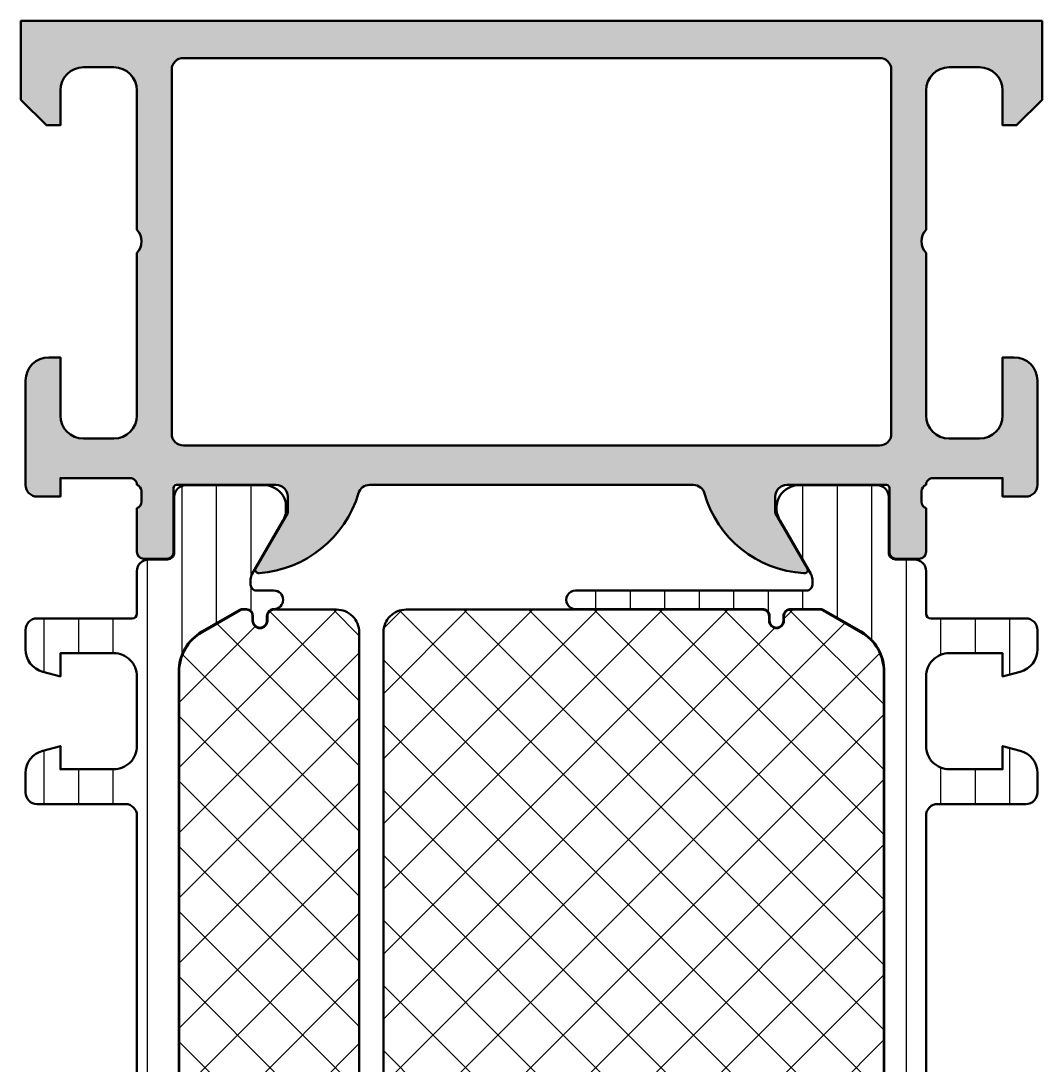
# Model space of a CAD drawing. Extents: x 0 to 146, y 0 to 90.
# Drawn here: x 51 to 95, y 45 to 90.01 of the extents above; entities that cross this region are included whole.
import ezdxf

# ---------------------------------------------------------------- set-up
doc = ezdxf.new("R2010")
doc.units = 0
for name, color, linetype, lineweight in [('0S-Alu contour', 7, 'Continuous', 50), ('0S-Alu hatch', 252, 'Continuous', 25), ('0S-Plastic contour', 254, 'Continuous', 50), ('0S-Plastic hatch', 253, 'Continuous', 25), ('0S-PT contour', 91, 'Continuous', 50), ('0S-PT hatch', 103, 'Continuous', 25)]:
    doc.layers.add(name, color=color, linetype=linetype, lineweight=lineweight)
pattern_1 = [(90, (0, 0), (-1.4859, 0), [])]
pattern_2 = [(135, (0, 0), (-1.403165018917055, -1.403165018917055), []), (225, (0, 0), (1.403165018917055, -1.403165018917055), [])]

# ---------------------------------------------------------------- blocks, each defined once
blk = doc.blocks.new('284599__250E580A_2D42_46C8_946D_CAA635D6D998___1BD22FC8_A8C3_4107_8E11_EF5ABE9F0F5C_')
at = {"layer": '0S-Plastic hatch'}
h = blk.add_hatch(dxfattribs=at)
h.set_pattern_fill('ANSI31', color=256, scale=0.4680000000000001, angle=45, style=0)
h.set_pattern_definition(pattern_1)
edge = h.paths.add_edge_path()
edge.add_line((94.80355266067114, 62.92511263264287), (94.80355266067114, 63.75586185601728))
edge.add_arc((94.30355266067117, 63.75586185601727), 0.4999999999999716, 0, 90.0000000000016)
edge.add_line((94.30355266067114, 64.25586185601725), (90.20355266067116, 64.25586185601722))
edge.add_ellipse((90.20355266067118, 64.45586185601725), major_axis=(-0.2000000000000313, 0), ratio=1, start_angle=0, end_angle=89.99999999999591, ccw=False)
edge.add_line((90.00355266067115, 64.45586185601724), (90.00355266067115, 66.29586753492671))
edge.add_arc((89.50355533957345, 66.29586753492671), 0.4999973210976947, 0, 90.00030698202455)
edge.add_line((89.50355266066427, 66.79586485601723), (88.69322132733095, 66.7958648560172))
edge.add_ellipse((88.69322132733092, 67.09586485601724), major_axis=(-0.3000000000000256, 0), ratio=1, start_angle=0, end_angle=90.00000000000267, ccw=False)
edge.add_line((88.39322132733089, 67.09586485601724), (88.39355327772793, 69.49586323895352))
edge.add_arc((87.89355730028932, 69.49586587857861), 0.4999959774455833, 359.9996975182267, 450.000302481185)
edge.add_line((87.89355466066425, 69.99586185601723), (84.41701316256476, 69.99586185601723))
edge.add_arc((84.5593238115561, 69.00604378129437), 0.9999960709244884, 98.18160805189974, 212.7270160998407)
edge.add_line((83.71807116256475, 68.4654088560172), (85.0365880118759, 66.18167036934497))
edge.add_ellipse((84.60357529514586, 65.9316703950455), major_axis=(-0.4999999999996722, 0), ratio=1, start_angle=179.994256176766, end_angle=209.9999965993551, ccw=False)
edge.add_line((85.10357529263307, 65.93162027073195), (85.10355266066173, 65.70586185603477))
edge.add_ellipse((84.85355266064427, 65.70586185603473), major_axis=(-0.2500000000174651, 0), ratio=1, start_angle=89.9999999999967, end_angle=180, ccw=False)
edge.add_line((84.85355266064425, 65.45586185601726), (74.90281173378756, 65.45586185601658))
edge.add_arc((74.90281173378757, 65.05660278290014), 0.3992590731164398, 90.00000000000205, 270.0000000000021)
edge.add_line((74.90281173378759, 64.6573437097837), (82.95841668214871, 64.6573437097837))
edge.add_ellipse((82.95841668214872, 64.35586185601714), major_axis=(-0.3014818537665604, 0), ratio=1, start_angle=180, end_angle=270.00000000000273, ccw=False)
edge.add_line((83.25989853591527, 64.35586185601714), (83.25989853591527, 64.155291060731))
edge.add_arc((83.55932774062904, 64.15529106073102), 0.2994292047137605, 180, 360)
edge.add_line((83.8587569453428, 64.15529106073102), (83.8587569453428, 64.35586185601727))
edge.add_ellipse((84.15875694534307, 64.35586185601727), major_axis=(-0.3000000000002672, 0), ratio=1, start_angle=266.6063607271231, end_angle=360, ccw=False)
edge.add_line((84.17651561123895, 64.65533577772959), (85.46856547013164, 64.65533577772976))
edge.add_ellipse((85.4685654701318, 64.45533577772979), major_axis=(-0.1999999999999744, 0), ratio=1, start_angle=240.00000000004468, end_angle=270.0000000000448, ccw=False)
edge.add_line((85.56856547013165, 64.62854085848673), (87.20355266067118, 63.68458056390695))
edge.add_ellipse((86.2035526606712, 61.95252975633813), major_axis=(-1.999999999999928, 0), ratio=1, start_angle=180, end_angle=239.9999999999998, ccw=False)
edge.add_line((88.20355266067114, 61.95252975633816), (88.20355266067116, 20.55919395564909))
edge.add_ellipse((86.2035526606712, 20.5591939556491), major_axis=(-1.999999999999957, 0), ratio=1, start_angle=119.99999999999889, end_angle=180, ccw=False)
edge.add_line((87.20355266067114, 18.82714314808024), (85.56856547013165, 17.88318285350073))
edge.add_ellipse((85.4685654701314, 18.05638793425766), major_axis=(-0.200000000000158, 0), ratio=1, start_angle=90.0000000000814, end_angle=120.00000000005659, ccw=False)
edge.add_line((85.46856547013168, 17.8563879342575), (84.1765156112368, 17.8563879342579))
edge.add_ellipse((84.15875694534274, 18.15586185597001), major_axis=(-0.2999999999999423, 0), ratio=1, start_angle=0, end_angle=93.39363927252981, ccw=False)
edge.add_line((83.8587569453428, 18.15586185597001), (83.8587569453428, 18.35643265125626))
edge.add_arc((83.55932774062904, 18.35643265125626), 0.2994292047137605, 0, 180)
edge.add_line((83.25989853591527, 18.35643265125626), (83.25989853591527, 18.15586185596999))
edge.add_ellipse((82.95841668214874, 18.15586185597011), major_axis=(-0.3014818537665462, 0), ratio=1, start_angle=89.99999999999199, end_angle=180, ccw=False)
edge.add_line((82.9584166821487, 17.85438000220356), (74.90281173378759, 17.85438000220356))
edge.add_arc((74.90281173378759, 17.45512092908708), 0.3992590731164789, 90, 270)
edge.add_line((74.90281173378759, 17.0558618559706), (84.85355266064428, 17.05586185597002))
edge.add_ellipse((84.85355266064425, 16.80586185595254), major_axis=(-0.2500000000174793, 0), ratio=1, start_angle=180, end_angle=269.9999999999935, ccw=False)
edge.add_line((85.10355266066173, 16.80586185595255), (85.1035752926331, 16.58010344125566))
edge.add_ellipse((84.60357529514545, 16.58005331694188), major_axis=(-0.5000000000000956, 0), ratio=1, start_angle=150.0000034006586, end_angle=180.0057438232342, ccw=False)
edge.add_line((85.03658801187592, 16.3300533426423), (83.71807116256475, 14.04631485597002))
edge.add_arc((84.5593238115561, 13.50567993069287), 0.9999960709244718, 147.2729839001593, 261.8183919481001)
edge.add_line((84.41701316256476, 12.51586185597002), (87.89355466066425, 12.51586185597002))
edge.add_arc((87.89355730028932, 13.01585783340864), 0.4999959774455886, 269.9996975188149, 360.0003024817733)
edge.add_line((88.39355327772793, 13.01586047303884), (88.3932213273309, 15.41585885597001))
edge.add_ellipse((88.69322132733092, 15.41585885597001), major_axis=(-0.3000000000000114, 0), ratio=1, start_angle=270, end_angle=360, ccw=False)
edge.add_line((88.69322132733092, 15.71585885597002), (89.50355266066427, 15.71585885597002))
edge.add_arc((89.50355533957345, 16.21585617706053), 0.4999973210976877, 269.9996930179755, 360)
edge.add_line((90.00355266067113, 16.21585617706053), (90.00355266067115, 18.05586185596997))
edge.add_ellipse((90.20355266067116, 18.05586185597), major_axis=(-0.200000000000017, 0), ratio=1, start_angle=270.00000000000813, end_angle=360, ccw=False)
edge.add_line((90.20355266067114, 18.25586185597003), (94.30355266067114, 18.25586185596998))
edge.add_arc((94.30355266067114, 18.75586185596998), 0.4999999999999929, 270, 360)
edge.add_line((94.80355266067116, 18.75586185596998), (94.80355266067114, 19.58661107934435))
edge.add_arc((93.80355266067116, 19.58661107934437), 0.9999999999999857, 0, 74.99999999999942)
edge.add_line((94.06237170577369, 20.55253690563342), (93.30355266067114, 20.75586185597004))
edge.add_line((93.30355266067114, 20.75586185597004), (93.30355266067114, 19.75586185597004))
edge.add_line((93.30355266067114, 19.75586185597004), (91.00355266067115, 19.75586185597004))
edge.add_ellipse((91.00355266067113, 20.75586185597003), major_axis=(-0.9999999999999857, 0), ratio=1, start_angle=0, end_angle=90.0000000000008, ccw=False)
edge.add_line((90.00355266067115, 20.75586185597003), (90.00355266067115, 23.7558618559701))
edge.add_ellipse((91.0035526606711, 23.75586185597004), major_axis=(-0.9999999999999573, 0), ratio=1, start_angle=269.9999999999984, end_angle=360, ccw=False)
edge.add_line((91.00355266067113, 24.75586185596999), (93.30355266067114, 24.75586185597002))
edge.add_line((93.30355266067114, 24.75586185597002), (93.30355266067114, 23.7558618559701))
edge.add_line((93.30355266067114, 23.7558618559701), (94.06237170577361, 23.95918680630658))
edge.add_arc((93.80355266067104, 24.92511263259575), 1.000000000000099, 284.9999999999996, 360)
edge.add_line((94.80355266067116, 24.92511263259575), (94.80355266067114, 25.75586185597007))
edge.add_arc((94.30355266067117, 25.75586185597007), 0.4999999999999716, 0, 89.99999999999837)
edge.add_line((94.30355266067119, 26.25586185597005), (90.50355266067113, 26.25586185597005))
edge.add_ellipse((90.50355266067112, 26.75586185597001), major_axis=(-0.4999999999999645, 0), ratio=1, start_angle=0, end_angle=90.00000000000318, ccw=False)
edge.add_line((90.00355266067115, 26.75586185597002), (90.00355266067115, 55.75586185601718))
edge.add_ellipse((90.50355266067112, 55.75586185601721), major_axis=(-0.4999999999999858, 0), ratio=1, start_angle=269.9999999999984, end_angle=360, ccw=False)
edge.add_line((90.50355266067113, 56.2558618560172), (94.30355266067122, 56.25586185601722))
edge.add_arc((94.30355266067117, 56.75586185601719), 0.4999999999999787, 270.0000000000049, 360)
edge.add_line((94.80355266067116, 56.75586185601719), (94.80355266067116, 57.58661107939162))
edge.add_arc((93.80355266067119, 57.58661107939162), 0.9999999999999715, 0, 75.00000000000088)
edge.add_line((94.06237170577369, 58.55253690568066), (93.30355266067114, 58.75586185601722))
edge.add_line((93.30355266067114, 58.75586185601722), (93.30355266067114, 57.75586185601721))
edge.add_line((93.30355266067114, 57.75586185601721), (91.00355266067118, 57.75586185601722))
edge.add_ellipse((91.00355266067113, 58.7558618560172), major_axis=(-0.9999999999999786, 0), ratio=1, start_angle=0, end_angle=90.00000000000239, ccw=False)
edge.add_line((90.00355266067115, 58.75586185601722), (90.00355266067115, 61.75586185601726))
edge.add_ellipse((91.00355266067115, 61.75586185601723), major_axis=(-1, 0), ratio=1, start_angle=269.9999999999984, end_angle=360, ccw=False)
edge.add_line((91.00355266067118, 62.75586185601723), (93.30355266067114, 62.75586185601717))
edge.add_line((93.30355266067114, 62.75586185601717), (93.30355266067114, 61.75586185601726))
edge.add_line((93.30355266067114, 61.75586185601726), (94.06237170577369, 61.95918680635393))
edge.add_arc((93.80355266067124, 62.92511263264291), 0.9999999999998985, 284.9999999999976, 360)
at = {"layer": '0S-Plastic contour', "color": 7}
for points in [[(87.89355466066425, 69.99586185601723), (84.41701316256476, 69.99586185601723)], [(88.39322132733089, 67.09586485601724), (88.39355327772793, 69.49586323895352)], [(83.71807116256475, 68.4654088560172), (85.0365880118759, 66.18167036934497)], [(89.50355266066427, 66.79586485601723), (88.69322132733095, 66.7958648560172)], [(90.00355266067115, 64.45586185601724), (90.00355266067115, 66.29586753492671)], [(85.10357529263307, 65.93162027073195), (85.10355266066173, 65.70586185603477)], [(84.85355266064425, 65.45586185601726), (74.90281173378756, 65.45586185601658)], [(74.90281173378759, 64.6573437097837), (82.95841668214871, 64.6573437097837)], [(83.25989853591527, 64.35586185601714), (83.25989853591527, 64.155291060731)], [(83.8587569453428, 64.15529106073102), (83.8587569453428, 64.35586185601727)], [(84.17651561123895, 64.65533577772959), (85.46856547013164, 64.65533577772976)], [(85.56856547013165, 64.62854085848673), (87.20355266067118, 63.68458056390695)], [(94.30355266067114, 64.25586185601725), (90.20355266067116, 64.25586185601722)], [(94.80355266067114, 62.92511263264287), (94.80355266067114, 63.75586185601728)], [(91.00355266067118, 62.75586185601723), (93.30355266067114, 62.75586185601717), (93.30355266067114, 61.75586185601726), (94.06237170577369, 61.95918680635393)], [(88.20355266067114, 61.95252975633816), (88.20355266067116, 20.55919395564909)], [(90.00355266067115, 58.75586185601722), (90.00355266067115, 61.75586185601726)], [(94.06237170577369, 58.55253690568066), (93.30355266067114, 58.75586185601722), (93.30355266067114, 57.75586185601721), (91.00355266067118, 57.75586185601722)], [(94.80355266067116, 56.75586185601719), (94.80355266067116, 57.58661107939162)], [(90.50355266067113, 56.2558618560172), (94.30355266067122, 56.25586185601722)], [(90.00355266067115, 26.75586185597002), (90.00355266067115, 55.75586185601718)]]:
    blk.add_lwpolyline(points, dxfattribs=at)
for centre, radius, start, end in [((84.5593238115561, 69.00604378129437), 0.9999960709244884, 98.18160805189974, 212.7270160998407), ((87.89355730028932, 69.49586587857861), 0.4999959774455833, 359.9996975182267, 90.00030248118505), ((89.50355533957345, 66.29586753492671), 0.4999973210976947, 0, 90.00030698202455), ((74.90281173378757, 65.05660278290014), 0.3992590731164398, 90.00000000000205, 270.0000000000021), ((83.55932774062904, 64.15529106073102), 0.2994292047137605, 180, 0), ((94.30355266067117, 63.75586185601727), 0.4999999999999716, 0, 90.0000000000016), ((93.80355266067124, 62.92511263264291), 0.9999999999998985, 284.9999999999976, 0), ((93.80355266067119, 57.58661107939162), 0.9999999999999715, 0, 75.00000000000088), ((94.30355266067117, 56.75586185601719), 0.4999999999999787, 270.0000000000049, 0)]:
    blk.add_arc(centre, radius, start, end, dxfattribs=at)
at = {"layer": '0S-Plastic contour', "color": 7, "extrusion": (0, 0, -1)}
for centre, radius, start, end in [((-88.69322132733092, 67.09586485601724), 0.3000000000000256, 269.9999999999973, 0), ((-84.60357529514586, 65.9316703950455), 0.4999999999996722, 150.0000034006449, 180.0057438232341), ((-84.85355266064427, 65.70586185603473), 0.2500000000174651, 180, 270.0000000000033), ((-82.95841668214872, 64.35586185601714), 0.3014818537665604, 89.99999999999729, 180), ((-84.15875694534307, 64.35586185601727), 0.3000000000002672, 0, 93.3936392728769), ((-85.4685654701318, 64.45533577772979), 0.1999999999999744, 89.99999999995521, 119.9999999999553), ((-90.20355266067118, 64.45586185601725), 0.2000000000000313, 270.0000000000041, 0), ((-86.2035526606712, 61.95252975633813), 1.999999999999928, 120.0000000000002, 180), ((-91.00355266067115, 61.75586185601723), 1, 0, 90.0000000000016), ((-91.00355266067113, 58.7558618560172), 0.9999999999999786, 269.9999999999976, 0), ((-90.50355266067112, 55.75586185601721), 0.4999999999999858, 0, 90.0000000000016)]:
    blk.add_arc(centre, radius, start, end, dxfattribs=at)
blk = doc.blocks.new('345120__347A9433_F84F_4630_B42D_712AC05DDE63_')
at = {"layer": '0S-Alu hatch'}
h = blk.add_hatch(color=256, dxfattribs=at)
edge = h.paths.add_edge_path()
edge.add_line((95.00342296096439, 86.60582981251267), (95.00342296096441, 90.0058618559697))
edge.add_line((95.00342296096441, 90.0058618559697), (51.00355266067142, 90.0058618559697))
edge.add_line((51.00355266067142, 90.0058618559697), (51.00355266067142, 86.60582981251267))
edge.add_line((51.00355266067142, 86.60582981251267), (52.10352824660892, 85.50585422657517))
edge.add_line((52.10352824660892, 85.50585422657517), (52.70350383254642, 85.50585422657517))
edge.add_line((52.70350383254642, 85.50585422657517), (52.70350383254642, 87.00631199024703))
edge.add_ellipse((53.70359023182195, 87.0062179608887), major_axis=(-1.000086403695902, 0), ratio=1, start_angle=270.0049498861582, end_angle=359.99461298015063, ccw=False)
edge.add_line((53.70350383254642, 88.00630436085251), (55.00355266067142, 88.00630436085251))
edge.add_ellipse((55.00349785198319, 87.00624955255333), major_axis=(-1.000054809801096, 0), ratio=1, start_angle=180.002703004082, end_angle=269.99685986559217, ccw=False)
edge.add_line((56.00355266067142, 87.00629673145995), (56.00355266067142, 81.0058618559697))
edge.add_ellipse((55.47871332035307, 80.50586185596968), major_axis=(-0.7248836686985038, 0), ratio=1, start_angle=136.3884232636862, end_angle=223.6115767363138, ccw=False)
edge.add_line((56.00355266067142, 80.0058618559697), (56.00355266067142, 73.00586185596968))
edge.add_ellipse((55.00349386294246, 73.00592065369867), major_axis=(-1.000058799457453, 0), ratio=1, start_angle=90.0033686636412, end_angle=179.996631336242, ccw=False)
edge.add_line((55.00355266067142, 72.0058618559697), (53.70350383254642, 72.0058618559697))
edge.add_ellipse((53.70359130311534, 73.00594932653861), major_axis=(-1.000087474394129, 0), ratio=1, start_angle=0.005011256110094564, end_angle=89.9949887439198, ccw=False)
edge.add_line((52.70350383254642, 73.00586185596919), (52.70350383254642, 75.50586185596968))
edge.add_line((52.70350383254642, 75.50586185596968), (52.20350383254642, 75.50586185596968))
edge.add_arc((52.20359130311536, 74.50577438540076), 1.000087474394158, 90.00501125608184, 179.9949887438899)
edge.add_line((51.20350383254642, 74.5058618559702), (51.20356486770267, 70.00586185596968))
edge.add_arc((51.70353412708202, 70.0058387443327), 0.4999692599135219, 179.9973514386468, 270.0035228322333)
edge.add_line((51.70356486770267, 69.50586948536423), (52.70356486770268, 69.5058618559697))
edge.add_line((52.70356486770268, 69.5058618559697), (52.70356486770268, 70.30585727833297))
edge.add_line((52.70356486770268, 70.30585727833297), (55.70347331496829, 70.30585727833297))
edge.add_ellipse((55.70409039428741, 70.00648653290932), major_axis=(-0.2993713814017683, 0), ratio=1, start_angle=179.8789847210054, end_angle=270.11810102048304, ccw=False)
edge.add_ellipse((55.92462466139402, 69.73833363458203), major_axis=(-0.2788950563274208, 0), ratio=1, start_angle=178.8354106259032, end_angle=253.58012358050712, ccw=False)
edge.add_line((56.20346210793705, 69.73266522658368), (56.20346210793705, 69.27907122658368))
edge.add_ellipse((55.9245940122939, 69.27341056710661), major_axis=(-0.2789255417371366, 0), ratio=1, start_angle=106.42459455535189, end_angle=181.1628700728897, ccw=False)
edge.add_line((56.00346110793704, 69.00586722658367), (56.00346110793704, 67.12585622657517))
edge.add_arc((56.30346110793706, 67.12585622657517), 0.3000000000000043, 180, 270)
edge.add_line((56.30346110793706, 66.82585622657516), (57.28343542697984, 66.82585622657517))
edge.add_arc((57.28343542697984, 67.12585622657517), 0.3000000000000114, 270, 360)
edge.add_line((57.58343542697985, 67.12585622657517), (57.58343542697984, 69.88585422657516))
edge.add_ellipse((57.70343542697983, 69.88585422657516), major_axis=(-0.1199999999999974, 0), ratio=1, start_angle=270, end_angle=360, ccw=False)
edge.add_line((57.70343542697983, 70.00585422657517), (62.00343059035893, 70.00598392628218))
edge.add_ellipse((62.00344347261261, 69.50599680867424), major_axis=(-0.4999871177739147, 0), ratio=1, start_angle=179.9993980350858, end_angle=270.00147623556813, ccw=False)
edge.add_line((62.50343059035893, 69.50599155567471), (62.50343059035892, 68.80598697804001))
edge.add_line((62.50343059035892, 68.80598697804001), (61.11518596145267, 66.4014688505986))
edge.add_arc((61.23902867733463, 66.34355903058247), 0.1367134431258256, 154.9388426484969, 284.9266257937842)
edge.add_arc((60.92446245659158, 71.02224286371325), 4.82348321603749, 274.1585276595125, 343.4516360774273)
edge.add_ellipse((66.02744515165283, 69.50598392628206), major_axis=(-0.5000000000001493, 0), ratio=1, start_angle=270.00000000000165, end_angle=343.45163607742586, ccw=False)
edge.add_line((66.02744515165281, 70.00598392628218), (79.9825250028914, 70.00598392628218))
edge.add_ellipse((79.98252500289144, 69.50598392628208), major_axis=(-0.5000000000001137, 0), ratio=1, start_angle=195.5022685849563, end_angle=270.00000000000324, ccw=False)
edge.add_arc((84.98146853221166, 70.8925268157712), 4.687671692939359, 195.5022685849561, 266.9583986954667)
edge.add_arc((84.77085859374708, 66.34112487925384), 0.1351541355356656, 253.6162966762256, 386.518234881509)
edge.add_line((84.89179347488042, 66.40146885059863), (83.50354884597417, 68.80598697804))
edge.add_line((83.50354884597417, 68.80598697804), (83.50354884597417, 69.50599155567672))
edge.add_ellipse((84.00353596372047, 69.50599680867424), major_axis=(-0.4999871177739096, 0), ratio=1, start_angle=-90.00147623556637, end_angle=0.0006019649143240713, ccw=False)
edge.add_line((84.00354884597415, 70.00598392628218), (88.30357470027153, 70.00599138233656))
edge.add_ellipse((88.30357470027155, 69.88599155567675), major_axis=(-0.1199998266598072, 0), ratio=1, start_angle=180, end_angle=270.00000000001353, ccw=False)
edge.add_line((88.42357452693136, 69.88599155567672), (88.42357452693138, 67.12599355567673))
edge.add_arc((88.72357452693137, 67.12599355567673), 0.3000000000000114, 180, 270)
edge.add_line((88.72357452693137, 66.8259935556767), (89.70354884597415, 66.8259935556767))
edge.add_arc((89.70354884597414, 67.12599355567673), 0.3000000000000114, 270.0000000000027, 360)
edge.add_line((90.00354884597415, 67.12599355567673), (90.00354884597415, 69.00600455568524))
edge.add_ellipse((90.08241594161727, 69.27354789620814), major_axis=(-0.278925541737103, 0), ratio=1, start_angle=-1.1628700728953163, end_angle=73.57540544465292, ccw=False)
edge.add_line((89.80354784597414, 69.27920855568524), (89.80354784597417, 69.73280255568524))
edge.add_ellipse((90.08238529251723, 69.7384709636836), major_axis=(-0.2788950563274517, 0), ratio=1, start_angle=-73.58012358049513, end_angle=1.1645893740940778, ccw=False)
edge.add_ellipse((90.30285742893771, 70.00654887121915), major_axis=(-0.2993091018266956, 0), ratio=1, start_angle=-90.12344696696692, end_angle=0.1066851849668069, ccw=False)
edge.add_line((90.30350230666753, 70.30585727833297), (93.30341075393315, 70.30585727833297))
edge.add_line((93.30341075393315, 70.30585727833297), (93.30341075393315, 69.5058618559697))
edge.add_line((93.30341075393315, 69.5058618559697), (94.30341075393315, 69.50586948536423))
edge.add_arc((94.30344149455381, 70.00583874433272), 0.4999692599135351, 269.9964771677667, 360.0026485613531)
edge.add_line((94.80341075393315, 70.00586185596974), (94.80347178908941, 74.5058618559697))
edge.add_arc((93.80338431852044, 74.50577438540076), 1.000087474394158, 0.0050112561101264, 89.99498874391819)
edge.add_line((93.80347178908939, 75.50586185596968), (93.3034717890894, 75.50586185596968))
edge.add_line((93.3034717890894, 75.50586185596968), (93.3034717890894, 73.00586185596968))
edge.add_ellipse((92.30338431852044, 73.00594932653864), major_axis=(-1.000087474394158, 0), ratio=1, start_angle=90.0050112560819, end_angle=179.99498874389, ccw=False)
edge.add_line((92.30347178908941, 72.0058618559697), (91.00342296096441, 72.0058618559697))
edge.add_ellipse((91.00347553865426, 73.005910618769), major_axis=(-1.000048764181434, 0), ratio=1, start_angle=0.0027937662852082212, end_angle=89.99698766716722, ccw=False)
edge.add_line((90.00342677566167, 73.00586185597106), (90.00342677566167, 80.0058618559697))
edge.add_ellipse((90.52826611597997, 80.50586185596968), major_axis=(-0.7248836686984834, 0), ratio=1, start_angle=-43.611576736315385, end_angle=43.611576736315385, ccw=False)
edge.add_line((90.00342677566167, 81.0058618559697), (90.00342677566167, 87.00629673145797))
edge.add_ellipse((91.00347154948899, 87.00625958751574), major_axis=(-1.000044774517131, 0), ratio=1, start_angle=270.00278379275005, end_angle=359.9978719041484, ccw=False)
edge.add_line((91.00342296096441, 88.00630436085251), (92.30347178908941, 88.00630436085251))
edge.add_ellipse((92.30338538981387, 87.00621796088869), major_axis=(-1.000086403695914, 0), ratio=1, start_angle=180.0053870199847, end_angle=269.99505011384133, ccw=False)
edge.add_line((93.3034717890894, 87.00631199024792), (93.3034717890894, 85.50585422657517))
edge.add_line((93.3034717890894, 85.50585422657517), (93.9034473750269, 85.50585422657517))
edge.add_line((93.9034473750269, 85.50585422657517), (95.00342296096439, 86.60582981251267))
edge = h.paths.add_edge_path()
edge.add_line((58.00356791946049, 88.40585575245407), (88.0034115168726, 88.40585575245407))
edge.add_ellipse((88.00340877600499, 87.90585301158646), major_axis=(-0.500002740875127, 0), ratio=1, start_angle=180.0003140784808, end_angle=269.99968592142864, ccw=False)
edge.add_line((88.5034115168726, 87.90585575245406), (88.5034115168726, 72.20585880421268))
edge.add_ellipse((88.00340877600499, 72.2058615450795), major_axis=(-0.500002740875127, 0), ratio=1, start_angle=90.00031407857142, end_angle=179.9996859215194, ccw=False)
edge.add_line((88.0034115168726, 71.70585880421189), (58.00356791946049, 71.70585880421187))
edge.add_ellipse((58.00357066032811, 72.2058615450795), major_axis=(-0.5000027408751341, 0), ratio=1, start_angle=0.00031407848081244083, end_angle=89.9996859214279, ccw=False)
edge.add_line((57.50356791946049, 72.20585880421189), (57.50356791946049, 87.90585575245328))
edge.add_ellipse((58.0035706603281, 87.90585301158646), major_axis=(-0.500002740875127, 0), ratio=1, start_angle=270.00031407857136, end_angle=359.99968592151924, ccw=False)
at = {"layer": '0S-Alu contour', "color": 7}
for points in [[(95.00342296096439, 86.60582981251267), (95.00342296096441, 90.0058618559697), (51.00355266067142, 90.0058618559697), (51.00355266067142, 86.60582981251267), (52.10352824660892, 85.50585422657517), (52.70350383254642, 85.50585422657517), (52.70350383254642, 87.00631199024703)], [(58.00356791946049, 88.40585575245407), (88.0034115168726, 88.40585575245407)], [(53.70350383254642, 88.00630436085251), (55.00355266067142, 88.00630436085251)], [(57.50356791946049, 72.20585880421189), (57.50356791946049, 87.90585575245328)], [(88.5034115168726, 87.90585575245406), (88.5034115168726, 72.20585880421268)], [(91.00342296096441, 88.00630436085251), (92.30347178908941, 88.00630436085251)], [(56.00355266067142, 87.00629673145995), (56.00355266067142, 81.0058618559697)], [(90.00342677566167, 81.0058618559697), (90.00342677566167, 87.00629673145797)], [(93.3034717890894, 87.00631199024792), (93.3034717890894, 85.50585422657517), (93.9034473750269, 85.50585422657517), (95.00342296096439, 86.60582981251267)], [(56.00355266067142, 80.0058618559697), (56.00355266067142, 73.00586185596968)], [(90.00342677566167, 73.00586185597106), (90.00342677566167, 80.0058618559697)], [(52.70350383254642, 73.00586185596919), (52.70350383254642, 75.50586185596968), (52.20350383254642, 75.50586185596968)], [(93.80347178908939, 75.50586185596968), (93.3034717890894, 75.50586185596968), (93.3034717890894, 73.00586185596968)], [(51.20350383254642, 74.5058618559702), (51.20356486770267, 70.00586185596968)], [(94.80341075393315, 70.00586185596974), (94.80347178908941, 74.5058618559697)], [(55.00355266067142, 72.0058618559697), (53.70350383254642, 72.0058618559697)], [(92.30347178908941, 72.0058618559697), (91.00342296096441, 72.0058618559697)], [(88.0034115168726, 71.70585880421189), (58.00356791946049, 71.70585880421187)], [(51.70356486770267, 69.50586948536423), (52.70356486770268, 69.5058618559697), (52.70356486770268, 70.30585727833297), (55.70347331496829, 70.30585727833297)], [(90.30350230666753, 70.30585727833297), (93.30341075393315, 70.30585727833297), (93.30341075393315, 69.5058618559697), (94.30341075393315, 69.50586948536423)], [(57.58343542697985, 67.12585622657517), (57.58343542697984, 69.88585422657516)], [(57.70343542697983, 70.00585422657517), (62.00343059035893, 70.00598392628218)], [(66.02744515165281, 70.00598392628218), (79.9825250028914, 70.00598392628218)], [(84.00354884597415, 70.00598392628218), (88.30357470027153, 70.00599138233656)], [(88.42357452693136, 69.88599155567672), (88.42357452693138, 67.12599355567673)], [(56.20346210793705, 69.73266522658368), (56.20346210793705, 69.27907122658368)], [(62.50343059035893, 69.50599155567471), (62.50343059035892, 68.80598697804001), (61.11518596145267, 66.4014688505986)], [(84.89179347488042, 66.40146885059863), (83.50354884597417, 68.80598697804), (83.50354884597417, 69.50599155567672)], [(89.80354784597414, 69.27920855568524), (89.80354784597417, 69.73280255568524)], [(56.00346110793704, 69.00586722658367), (56.00346110793704, 67.12585622657517)], [(90.00354884597415, 67.12599355567673), (90.00354884597415, 69.00600455568524)], [(56.30346110793706, 66.82585622657516), (57.28343542697984, 66.82585622657517)], [(88.72357452693137, 66.8259935556767), (89.70354884597415, 66.8259935556767)]]:
    blk.add_lwpolyline(points, dxfattribs=at)
at = {"layer": '0S-Alu contour', "color": 7, "extrusion": (0, 0, -1)}
for centre, radius, start, end in [((-58.0035706603281, 87.90585301158646), 0.500002740875127, 0.0003140784807261, 89.99968592142865), ((-88.00340877600499, 87.90585301158646), 0.500002740875127, 90.00031407857134, 179.9996859215192), ((-53.70359023182195, 87.0062179608887), 1.000086403695902, 0.0053870198493499, 89.99505011384178), ((-55.00349785198319, 87.00624955255333), 1.000054809801096, 90.00314013440784, 179.997296995918), ((-91.00347154948899, 87.00625958751574), 1.000044774517131, 0.0021280958516367, 89.99721620724998), ((-92.30338538981387, 87.00621796088869), 1.000086403695914, 90.00494988615864, 179.9946129800153), ((-55.47871332035307, 80.50586185596968), 0.7248836686985038, 136.3884232636862, 223.6115767363138), ((-90.52826611597997, 80.50586185596968), 0.7248836686984834, 316.3884232636846, 43.61157673631534), ((-53.70359130311534, 73.00594932653861), 1.000087474394129, 270.0050112560802, 359.9949887438899), ((-55.00349386294246, 73.00592065369867), 1.000058799457453, 180.003368663758, 269.9966313363588), ((-91.00347553865426, 73.005910618769), 1.000048764181434, 270.0030123328328, 359.9972062337148), ((-92.30338431852044, 73.00594932653864), 1.000087474394158, 180.0050112561101, 269.9949887439181), ((-58.00357066032811, 72.2058615450795), 0.5000027408751341, 270.0003140785721, 359.9996859215192), ((-88.00340877600499, 72.2058615450795), 0.500002740875127, 180.0003140784807, 269.9996859214286), ((-55.70409039428741, 70.00648653290932), 0.2993713814017683, 89.88189897951698, 180.1210152789946), ((-90.30285742893771, 70.00654887121915), 0.2993091018266956, 359.8933148150332, 90.123446966967), ((-55.92462466139402, 69.73833363458203), 0.2788950563274208, 106.4198764194929, 181.1645893740969), ((-57.70343542697983, 69.88585422657516), 0.1199999999999974, 0, 90), ((-62.00344347261261, 69.50599680867424), 0.4999871177739148, 89.9985237644319, 180.0006019649143), ((-66.02744515165283, 69.50598392628206), 0.5000000000001493, 16.54836392257411, 89.99999999999837), ((-79.98252500289144, 69.50598392628208), 0.5000000000001137, 89.99999999999675, 164.4977314150437), ((-84.00353596372047, 69.50599680867424), 0.4999871177739096, 359.9993980350857, 90.00147623556649), ((-88.30357470027155, 69.88599155567675), 0.1199998266598072, 89.99999999998644, 180), ((-90.08238529251723, 69.7384709636836), 0.2788950563274517, 358.8354106259059, 73.58012358049525), ((-55.9245940122939, 69.27341056710661), 0.2789255417371366, 178.8371299271103, 253.5754054446481), ((-90.08241594161727, 69.27354789620814), 0.278925541737103, 286.4245945553471, 1.162870072895314)]:
    blk.add_arc(centre, radius, start, end, dxfattribs=at)
at = {"layer": '0S-Alu contour', "color": 7}
for centre, radius, start, end in [((52.20359130311536, 74.50577438540076), 1.000087474394158, 90.00501125608184, 179.9949887438899), ((93.80338431852044, 74.50577438540076), 1.000087474394158, 0.0050112561101264, 89.99498874391819), ((51.70353412708202, 70.0058387443327), 0.4999692599135219, 179.9973514386468, 270.0035228322333), ((94.30344149455381, 70.00583874433272), 0.4999692599135351, 269.9964771677667, 0.0026485613531484), ((60.92446245659158, 71.02224286371325), 4.82348321603749, 274.1585276595125, 343.4516360774273), ((84.98146853221166, 70.8925268157712), 4.687671692939359, 195.5022685849561, 266.9583986954667), ((56.30346110793706, 67.12585622657517), 0.3000000000000043, 180, 270), ((57.28343542697984, 67.12585622657517), 0.3000000000000114, 270, 0), ((88.72357452693137, 67.12599355567673), 0.3000000000000114, 180, 270), ((89.70354884597414, 67.12599355567673), 0.3000000000000114, 270.0000000000027, 0), ((61.23902867733463, 66.34355903058247), 0.1367134431258256, 154.9388426484969, 284.9266257937842), ((84.77085859374708, 66.34112487925384), 0.1351541355356656, 253.6162966762256, 26.51823488150903)]:
    blk.add_arc(centre, radius, start, end, dxfattribs=at)
blk = doc.blocks.new('442280__49584BC0_F7C2_4DEC_8994_36D3FE5BC19F_')
at = {"layer": '0S-PT hatch'}
h = blk.add_hatch(dxfattribs=at)
h.set_pattern_fill('ANSI37', color=256, scale=0.625, angle=90, style=0)
h.set_pattern_definition(pattern_2)
edge = h.paths.add_edge_path()
edge.add_line((82.95895428933645, 64.63606517566555), (67.60355266068827, 64.63606517571267))
edge.add_arc((67.60355266067111, 63.65606517571269), 0.9799999999999897, 89.999999998998, 180)
edge.add_line((66.62355266067112, 63.65606517571269), (66.62355266067112, 18.85565853627454))
edge.add_arc((67.60355266067111, 18.85565853627455), 0.9800000000000039, 180, 270.0000000000008)
edge.add_line((67.60355266067114, 17.87565853627454), (82.95989853591529, 17.87565853627454))
edge.add_arc((82.95989853591526, 18.15565853627455), 0.2800000000000153, 270.0000000000029, 360)
edge.add_line((83.23989853591529, 18.15565853627455), (83.23989853591529, 18.3562293315608))
edge.add_ellipse((83.55932774062904, 18.3562293315608), major_axis=(-0.3194292047137566, 0), ratio=1, start_angle=180, end_angle=360, ccw=False)
edge.add_line((83.8787569453428, 18.3562293315608), (83.8787569453428, 18.15565853627456))
edge.add_arc((84.1587569453428, 18.15565853627457), 0.2800000000000011, 180, 266.4872129359729)
edge.add_line((84.14160098187124, 17.87618461456207), (85.46856547013161, 17.87618461456207))
edge.add_arc((85.46856547013158, 18.05618461456206), 0.1799999999999997, 270.000000000009, 300.0000000000066)
edge.add_line((85.5585654701316, 17.90030004188087), (87.19355266067113, 18.84426033646044))
edge.add_arc((86.20355266067116, 20.55899063595365), 1.979999999999991, 299.9999999999989, 360)
edge.add_line((88.18355266067115, 20.55899063595365), (88.18355266067113, 61.95232643664268))
edge.add_arc((86.20355266067114, 61.95232643664267), 1.979999999999989, 0, 60.00000000000006)
edge.add_line((87.19355266067114, 63.66705673613585), (85.55856547013158, 64.61101703071543))
edge.add_arc((85.4685654701316, 64.4551324580343), 0.179999999999936, 59.99999999999221, 89.99999999999095)
edge.add_line((85.46856547013161, 64.63513245803424), (84.14213858905885, 64.63513245803424))
edge.add_arc((84.15929455253062, 64.35565853632173), 0.2800000000000114, 93.51278706407346, 180)
edge.add_line((83.87929455253061, 64.35565853632173), (83.87929455253061, 64.1550877410355))
edge.add_ellipse((83.55932774062904, 64.1550877410355), major_axis=(-0.3199668119015655, 0), ratio=1, start_angle=0, end_angle=180, ccw=False)
edge.add_line((83.23936092872746, 64.1550877410355), (83.23936092872746, 64.35565853627456))
edge.add_arc((82.95895428933649, 64.35565853627455), 0.2804066393910034, 0, 90.0000000000058)
at = {"layer": '0S-PT contour', "color": 7}
for points in [[(82.95895428933645, 64.63606517566555), (67.60355266068827, 64.63606517571267)], [(83.23936092872746, 64.1550877410355), (83.23936092872746, 64.35565853627456)], [(83.87929455253061, 64.35565853632173), (83.87929455253061, 64.1550877410355)], [(85.46856547013161, 64.63513245803424), (84.14213858905885, 64.63513245803424)], [(87.19355266067114, 63.66705673613585), (85.55856547013158, 64.61101703071543)], [(66.62355266067112, 63.65606517571269), (66.62355266067112, 18.85565853627455)], [(88.18355266067115, 20.55899063595365), (88.18355266067113, 61.95232643664267)]]:
    blk.add_lwpolyline(points, dxfattribs=at)
for centre, radius, start, end in [((67.60355266067111, 63.65606517571269), 0.9799999999999897, 89.999999998998, 180), ((82.95895428933649, 64.35565853627455), 0.2804066393910034, 0, 90.0000000000058), ((84.15929455253062, 64.35565853632173), 0.2800000000000114, 93.51278706407346, 180), ((85.4685654701316, 64.4551324580343), 0.179999999999936, 59.99999999999221, 89.99999999999095), ((86.20355266067114, 61.95232643664267), 1.979999999999989, 0, 60.00000000000006)]:
    blk.add_arc(centre, radius, start, end, dxfattribs=at)
at = {"layer": '0S-PT contour', "color": 7, "extrusion": (0, 0, -1)}
blk.add_arc((-83.55932774062904, 64.1550877410355), 0.3199668119015655, 180, 0, dxfattribs=at)
blk = doc.blocks.new('284599__8BEAE3D7_0A25_4D8A_8B71_A969137D2763___D6D35DBF_990C_4AFD_80C2_8FE89D494FB9_')
at = {"layer": '0S-Plastic hatch'}
h = blk.add_hatch(dxfattribs=at)
h.set_pattern_fill('ANSI31', color=256, scale=0.4680000000000001, angle=45, style=0)
h.set_pattern_definition(pattern_1)
edge = h.paths.add_edge_path()
edge.add_line((55.00355266067167, 62.75586185601689), (52.70355266067171, 62.75586185601683))
edge.add_line((52.70355266067171, 62.75586185601683), (52.70355266067171, 61.75586185601689))
edge.add_line((52.70355266067171, 61.75586185601689), (51.94473361556916, 61.95918680635353))
edge.add_ellipse((52.20355266067166, 62.92511263264255), major_axis=(-0.9999999999999438, 0), ratio=1, start_angle=0, end_angle=75.00000000000051, ccw=False)
edge.add_line((51.20355266067171, 62.92511263264253), (51.20355266067171, 63.7558618560169))
edge.add_ellipse((51.7035526606717, 63.75586185601691), major_axis=(-0.4999999999999929, 0), ratio=1, start_angle=270.00000000000244, end_angle=360, ccw=False)
edge.add_line((51.70355266067168, 64.2558618560169), (55.8035526606717, 64.25586185601685))
edge.add_arc((55.8035526606717, 64.45586185601685), 0.2000000000000028, 270, 360)
edge.add_line((56.0035526606717, 64.45586185601685), (56.00355266067171, 66.29586753492637))
edge.add_ellipse((56.50354998176941, 66.29586753492634), major_axis=(-0.4999973210977017, 0), ratio=1, start_angle=269.99969301797546, end_angle=360, ccw=False)
edge.add_line((56.50355266067859, 66.79586485601688), (57.31388399401194, 66.79586485601689))
edge.add_arc((57.31388399401195, 67.09586485601689), 0.2999999999999971, 269.9999999999986, 360)
edge.add_line((57.61388399401194, 67.09586485601687), (57.61355204361493, 69.49586323895315))
edge.add_ellipse((58.11354802105354, 69.49586587857827), major_axis=(-0.4999959774455833, 0), ratio=1, start_angle=-90.00030248118418, end_angle=0.0003024817733034979, ccw=False)
edge.add_line((58.1135506606786, 69.99586185601689), (61.5900921587781, 69.99586185601689))
edge.add_ellipse((61.44778150978674, 69.00604378129404), major_axis=(-0.9999960709244742, 0), ratio=1, start_angle=147.2729839001598, end_angle=261.81839194810016, ccw=False)
edge.add_line((62.28903415877809, 68.4654088560169), (60.97051730946693, 66.1816703693446))
edge.add_arc((61.4035300261973, 65.93167039504506), 0.4999999999999846, 150.0000034006562, 180.0057438232976)
edge.add_line((60.90353002870976, 65.93162027073105), (60.90355266068112, 65.70586185603443))
edge.add_arc((61.15355266069861, 65.7058618560344), 0.2500000000174865, 180, 270.0000000000017)
edge.add_line((61.15355266069862, 65.45586185601692), (61.9039593000627, 65.45586185601688))
edge.add_ellipse((61.9039593000627, 65.05660278290011), major_axis=(-0.3992590731167667, 0), ratio=1, start_angle=90, end_angle=270, ccw=False)
edge.add_arc((61.90395930006269, 64.35586185601677), 0.3014818537665747, 89.99999999999864, 180)
edge.add_line((61.60247744629612, 64.35586185601677), (61.60247744629612, 64.15529106073063))
edge.add_ellipse((61.30304824158236, 64.15529106073066), major_axis=(-0.2994292047137605, 0), ratio=1, start_angle=0, end_angle=180, ccw=False)
edge.add_line((61.00361903686859, 64.15529106073066), (61.00361903686859, 64.35586185601696))
edge.add_arc((60.70361903686862, 64.35586185601692), 0.2999999999999687, 0, 86.60636072854572)
edge.add_line((60.72137770275706, 64.65533577772939), (60.53853985121127, 64.65533577772942))
edge.add_arc((60.53853985121115, 64.45533577772935), 0.2000000000000739, 89.9999999999654, 119.9999999999628)
edge.add_line((60.43853985121123, 64.62854085848636), (58.80355266067168, 63.68458056390662))
edge.add_arc((59.8035526606716, 61.95252975633783), 1.999999999999884, 119.9999999999993, 180)
edge.add_line((57.80355266067171, 61.95252975633783), (57.80355266067171, 20.55919395564874))
edge.add_arc((59.80355266067167, 20.55919395564876), 1.999999999999964, 180, 240.0000000000009)
edge.add_line((58.80355266067172, 18.82714314807989), (60.43853985121121, 17.88318285350039))
edge.add_arc((60.53853985121142, 18.05638793425716), 0.2000000000000009, 239.9999999999339, 269.9999999999308)
edge.add_line((60.53853985121118, 17.85638793425716), (60.72137770275707, 17.85638793425721))
edge.add_arc((60.70361903686865, 18.15586185596966), 0.2999999999999465, 273.3936392714545, 360)
edge.add_line((61.00361903686859, 18.15586185596966), (61.00361903686859, 18.35643265125591))
edge.add_ellipse((61.30304824158235, 18.35643265125591), major_axis=(-0.2994292047137605, 0), ratio=1, start_angle=180, end_angle=360, ccw=False)
edge.add_line((61.60247744629611, 18.35643265125591), (61.60247744629611, 18.15586185596965))
edge.add_arc((61.90395930006264, 18.15586185596974), 0.301481853766532, 180, 270.0000000000108)
edge.add_ellipse((61.9039593000627, 17.45512092908646), major_axis=(-0.3992590731167524, 0), ratio=1, start_angle=90, end_angle=270, ccw=False)
edge.add_line((61.9039593000627, 17.05586185596971), (61.15355266069857, 17.05586185596968))
edge.add_arc((61.15355266069859, 16.8058618559522), 0.2500000000174793, 90.00000000000487, 180)
edge.add_line((60.90355266068112, 16.8058618559522), (60.90353002870976, 16.58010344125532))
edge.add_arc((61.40353002619732, 16.58005331694152), 0.5000000000000032, 179.9942561767658, 209.9999965993458)
edge.add_line((60.97051730946694, 16.33005334264195), (62.28903415877809, 14.04631485596968))
edge.add_ellipse((61.44778150978675, 13.50567993069252), major_axis=(-0.9999960709244679, 0), ratio=1, start_angle=98.1816080518995, end_angle=212.7270160998411, ccw=False)
edge.add_line((61.5900921587781, 12.51586185596968), (58.11355066067861, 12.51586185596968))
edge.add_ellipse((58.11354802105356, 13.01585783340831), major_axis=(-0.4999959774455957, 0), ratio=1, start_angle=-0.0003024817733034979, end_angle=90.00030248118338, ccw=False)
edge.add_line((57.61355204361493, 13.0158604730385), (57.61388399401194, 15.41585885596967))
edge.add_arc((57.31388399401193, 15.41585885596967), 0.3000000000000114, 0, 90)
edge.add_line((57.31388399401193, 15.71585885596968), (56.50355266067858, 15.71585885596968))
edge.add_ellipse((56.50354998176939, 16.21585617706018), major_axis=(-0.4999973210976824, 0), ratio=1, start_angle=0, end_angle=90.00030698202619, ccw=False)
edge.add_line((56.00355266067171, 16.21585617706019), (56.00355266067171, 18.05586185596962))
edge.add_arc((55.80355266067169, 18.05586185596968), 0.2000000000000242, 0, 89.99999999998575)
edge.add_line((55.80355266067173, 18.2558618559697), (51.70355266067169, 18.25586185596964))
edge.add_ellipse((51.70355266067171, 18.75586185596963), major_axis=(-0.4999999999999965, 0), ratio=1, start_angle=0, end_angle=89.9999999999983, ccw=False)
edge.add_line((51.20355266067171, 18.75586185596963), (51.20355266067171, 19.58661107934401))
edge.add_ellipse((52.20355266067171, 19.58661107934401), major_axis=(-1, 0), ratio=1, start_angle=285.00000000000125, end_angle=360, ccw=False)
edge.add_line((51.94473361556917, 20.55253690563307), (52.70355266067171, 20.7558618559697))
edge.add_line((52.70355266067171, 20.7558618559697), (52.70355266067171, 19.7558618559697))
edge.add_line((52.70355266067171, 19.7558618559697), (55.0035526606717, 19.7558618559697))
edge.add_arc((55.0035526606717, 20.7558618559697), 0.9999999999999964, 270, 360)
edge.add_line((56.0035526606717, 20.7558618559697), (56.00355266067171, 23.75586185596976))
edge.add_arc((55.00355266067177, 23.7558618559697), 0.999999999999936, 0, 90.00000000000286)
edge.add_line((55.00355266067172, 24.75586185596964), (52.70355266067171, 24.75586185596967))
edge.add_line((52.70355266067171, 24.75586185596967), (52.70355266067171, 23.75586185596976))
edge.add_line((52.70355266067171, 23.75586185596976), (51.94473361556925, 23.95918680630623))
edge.add_ellipse((52.2035526606718, 24.92511263259539), major_axis=(-1.00000000000009, 0), ratio=1, start_angle=0, end_angle=74.99999999999977, ccw=False)
edge.add_line((51.2035526606717, 24.92511263259539), (51.20355266067171, 25.75586185596973))
edge.add_ellipse((51.70355266067167, 25.75586185596974), major_axis=(-0.4999999999999574, 0), ratio=1, start_angle=270.0000000000008, end_angle=360, ccw=False)
edge.add_line((51.70355266067166, 26.25586185596969), (55.50355266067171, 26.2558618559697))
edge.add_arc((55.50355266067172, 26.75586185596968), 0.4999999999999823, 269.9999999999984, 360)
edge.add_line((56.0035526606717, 26.75586185596968), (56.00355266067171, 55.75586185601683))
edge.add_arc((55.5035526606717, 55.75586185601688), 0.5000000000000071, 0, 89.99999999999837)
edge.add_line((55.50355266067171, 56.25586185601688), (51.70355266067164, 56.25586185601687))
edge.add_ellipse((51.70355266067168, 56.75586185601684), major_axis=(-0.4999999999999574, 0), ratio=1, start_angle=0, end_angle=89.99999999999591, ccw=False)
edge.add_line((51.20355266067171, 56.75586185601684), (51.2035526606717, 57.58661107939129))
edge.add_ellipse((52.20355266067168, 57.58661107939128), major_axis=(-0.9999999999999786, 0), ratio=1, start_angle=284.99999999999903, end_angle=360, ccw=False)
edge.add_line((51.94473361556918, 58.55253690568034), (52.70355266067171, 58.75586185601687))
edge.add_line((52.70355266067171, 58.75586185601687), (52.70355266067171, 57.75586185601688))
edge.add_line((52.70355266067171, 57.75586185601688), (55.00355266067168, 57.75586185601688))
edge.add_arc((55.00355266067171, 58.75586185601687), 0.9999999999999928, 269.999999999998, 360)
edge.add_line((56.00355266067171, 58.75586185601687), (56.00355266067171, 61.75586185601693))
edge.add_arc((55.0035526606717, 61.75586185601688), 1, 0, 90.00000000000244)
at = {"layer": '0S-Plastic contour', "color": 7}
for points in [[(58.1135506606786, 69.99586185601689), (61.5900921587781, 69.99586185601689)], [(57.61388399401194, 67.09586485601687), (57.61355204361493, 69.49586323895315)], [(62.28903415877809, 68.4654088560169), (60.97051730946693, 66.1816703693446)], [(56.50355266067859, 66.79586485601688), (57.31388399401194, 66.79586485601689)], [(56.0035526606717, 64.45586185601685), (56.00355266067171, 66.29586753492637)], [(60.90353002870976, 65.93162027073105), (60.90355266068112, 65.70586185603443)], [(61.15355266069862, 65.45586185601692), (61.9039593000627, 65.45586185601688)], [(60.43853985121123, 64.62854085848636), (58.80355266067168, 63.68458056390662)], [(60.72137770275706, 64.65533577772939), (60.53853985121127, 64.65533577772942)], [(61.00361903686859, 64.15529106073066), (61.00361903686859, 64.35586185601696)], [(61.60247744629612, 64.35586185601677), (61.60247744629612, 64.15529106073063)], [(51.70355266067168, 64.2558618560169), (55.8035526606717, 64.25586185601685)], [(51.20355266067171, 62.92511263264253), (51.20355266067171, 63.7558618560169)], [(55.00355266067167, 62.75586185601689), (52.70355266067171, 62.75586185601683), (52.70355266067171, 61.75586185601689), (51.94473361556916, 61.95918680635353)], [(56.00355266067171, 58.75586185601687), (56.00355266067171, 61.75586185601693)], [(57.80355266067171, 61.95252975633783), (57.80355266067171, 20.55919395564874)], [(51.94473361556918, 58.55253690568034), (52.70355266067171, 58.75586185601687), (52.70355266067171, 57.75586185601688), (55.00355266067168, 57.75586185601688)], [(51.20355266067171, 56.75586185601684), (51.2035526606717, 57.58661107939129)], [(55.50355266067171, 56.25586185601688), (51.70355266067164, 56.25586185601687)], [(56.0035526606717, 26.75586185596968), (56.00355266067171, 55.75586185601683)]]:
    blk.add_lwpolyline(points, dxfattribs=at)
at = {"layer": '0S-Plastic contour', "color": 7, "extrusion": (0, 0, -1)}
for centre, radius, start, end in [((-58.11354802105354, 69.49586587857827), 0.4999959774455833, 359.9996975182267, 90.00030248118426), ((-61.44778150978674, 69.00604378129404), 0.9999960709244742, 98.18160805189984, 212.7270160998402), ((-56.50354998176941, 66.29586753492634), 0.4999973210977018, 0, 90.00030698202455), ((-61.9039593000627, 65.05660278290011), 0.3992590731167667, 90, 270), ((-51.7035526606717, 63.75586185601691), 0.4999999999999929, 0, 89.99999999999756), ((-61.30304824158236, 64.15529106073066), 0.2994292047137605, 180, 0), ((-52.20355266067166, 62.92511263264255), 0.9999999999999438, 284.9999999999996, 0), ((-52.20355266067168, 57.58661107939128), 0.9999999999999786, 0, 75.00000000000098), ((-51.70355266067168, 56.75586185601684), 0.4999999999999574, 270.0000000000041, 0)]:
    blk.add_arc(centre, radius, start, end, dxfattribs=at)
at = {"layer": '0S-Plastic contour', "color": 7}
for centre, radius, start, end in [((57.31388399401195, 67.09586485601689), 0.2999999999999971, 269.9999999999986, 0), ((61.4035300261973, 65.93167039504506), 0.4999999999999846, 150.0000034006562, 180.0057438232976), ((61.15355266069861, 65.7058618560344), 0.2500000000174865, 180, 270.0000000000017), ((55.8035526606717, 64.45586185601685), 0.2000000000000028, 270, 0), ((60.53853985121115, 64.45533577772935), 0.2000000000000739, 89.9999999999654, 119.9999999999628), ((60.70361903686862, 64.35586185601692), 0.2999999999999687, 0, 86.60636072854572), ((61.90395930006269, 64.35586185601677), 0.3014818537665747, 89.99999999999864, 180), ((59.8035526606716, 61.95252975633783), 1.999999999999884, 119.9999999999993, 180), ((55.0035526606717, 61.75586185601688), 1, 0, 90.00000000000244), ((55.00355266067171, 58.75586185601687), 0.9999999999999928, 269.999999999998, 0), ((55.5035526606717, 55.75586185601688), 0.5000000000000071, 0, 89.99999999999837)]:
    blk.add_arc(centre, radius, start, end, dxfattribs=at)
blk = doc.blocks.new('442280__D900A993_143D_4388_BE10_117DE0DED6E4_')
at = {"layer": '0S-PT hatch'}
h = blk.add_hatch(dxfattribs=at)
h.set_pattern_fill('ANSI37', color=256, scale=0.625, angle=90, style=0)
h.set_pattern_definition(pattern_2)
edge = h.paths.add_edge_path()
edge.add_line((64.60355266065461, 64.63606517571232), (61.90395930006304, 64.6360651756652))
edge.add_arc((61.90395930006288, 64.35565853627405), 0.2804066393911455, 89.99999999996662, 180)
edge.add_line((61.62355266067173, 64.35565853627406), (61.62355266067173, 64.15508774103515))
edge.add_ellipse((61.30358584877016, 64.15508774103515), major_axis=(-0.3199668119015655, 0), ratio=1, start_angle=0, end_angle=180, ccw=False)
edge.add_line((60.9836190368686, 64.15508774103515), (60.9836190368686, 64.35565853632139))
edge.add_arc((60.70361903686858, 64.35565853632139), 0.2800000000000082, 0, 86.48721293599618)
edge.add_line((60.72077500034002, 64.6351324580339), (60.53853985121123, 64.63513245803388))
edge.add_arc((60.53853985121126, 64.45513245803394), 0.1799999999999358, 90.00000000000905, 120.0000000000078)
edge.add_line((60.44853985121127, 64.61101703071508), (58.81355266067171, 63.66705673613551))
edge.add_arc((59.80355266067173, 61.95232643664232), 1.980000000000003, 120.0000000000004, 180)
edge.add_line((57.82355266067173, 61.95232643664232), (57.82355266067171, 20.55899063595328))
edge.add_arc((59.8035526606717, 20.55899063595328), 1.979999999999982, 180, 240.0000000000002)
edge.add_line((58.81355266067171, 18.8442603364601), (60.44853985121125, 17.90030004188053))
edge.add_arc((60.53853985121125, 18.05618461456172), 0.1799999999999919, 239.9999999999999, 270)
edge.add_line((60.53853985121125, 17.87618461456173), (60.72077500034016, 17.87618461456172))
edge.add_arc((60.70361903686859, 18.15565853627421), 0.2799999999999907, 273.5127870640287, 360)
edge.add_line((60.98361903686859, 18.15565853627421), (60.98361903686859, 18.35622933156045))
edge.add_ellipse((61.30304824158235, 18.35622933156045), major_axis=(-0.3194292047137636, 0), ratio=1, start_angle=180, end_angle=360, ccw=False)
edge.add_line((61.62247744629612, 18.35622933156045), (61.62247744629612, 18.15565853627422))
edge.add_arc((61.90247744629612, 18.15565853627421), 0.2800000000000082, 180, 269.9999999999971)
edge.add_line((61.90247744629611, 17.8756585362742), (64.60355266067171, 17.8756585362742))
edge.add_arc((64.60355266067172, 18.8556585362742), 0.9799999999999968, 269.9999999999992, 360)
edge.add_line((65.58355266067173, 18.8556585362742), (65.58355266067171, 63.65606517571234))
edge.add_arc((64.60355266067174, 63.65606517571234), 0.9799999999999754, 0, 90.00000000100117)
at = {"layer": '0S-PT contour', "color": 7}
for points in [[(60.44853985121127, 64.61101703071508), (58.81355266067171, 63.66705673613551)], [(60.72077500034002, 64.6351324580339), (60.53853985121123, 64.63513245803388)], [(60.9836190368686, 64.15508774103515), (60.9836190368686, 64.35565853632139)], [(61.62355266067173, 64.35565853627406), (61.62355266067173, 64.15508774103515)], [(64.60355266065461, 64.63606517571232), (61.90395930006304, 64.6360651756652)], [(65.58355266067173, 18.8556585362742), (65.58355266067171, 63.65606517571234)], [(57.82355266067173, 61.95232643664232), (57.82355266067171, 20.55899063595328)]]:
    blk.add_lwpolyline(points, dxfattribs=at)
for centre, radius, start, end in [((60.53853985121126, 64.45513245803394), 0.1799999999999358, 90.00000000000905, 120.0000000000078), ((60.70361903686858, 64.35565853632139), 0.2800000000000082, 0, 86.48721293599618), ((61.90395930006288, 64.35565853627405), 0.2804066393911455, 89.99999999996662, 180), ((64.60355266067174, 63.65606517571234), 0.9799999999999754, 0, 90.00000000100117), ((59.80355266067173, 61.95232643664232), 1.980000000000003, 120.0000000000004, 180)]:
    blk.add_arc(centre, radius, start, end, dxfattribs=at)
at = {"layer": '0S-PT contour', "color": 7, "extrusion": (0, 0, -1)}
blk.add_arc((-61.30358584877016, 64.15508774103515), 0.3199668119015655, 180, 0, dxfattribs=at)
blk = doc.blocks.new('442280__B047F22C_FF04_4B6B_A3CD_9310DC56D146_')
at = {"layer": '0S-Alu contour', "color": 7}
blk.add_blockref('345120__347A9433_F84F_4630_B42D_712AC05DDE63_', (0, 0), dxfattribs=at)
at = {"layer": '0S-Plastic contour', "color": 7}
for name in ['284599__8BEAE3D7_0A25_4D8A_8B71_A969137D2763___D6D35DBF_990C_4AFD_80C2_8FE89D494FB9_', '284599__250E580A_2D42_46C8_946D_CAA635D6D998___1BD22FC8_A8C3_4107_8E11_EF5ABE9F0F5C_']:
    blk.add_blockref(name, (0, 0), dxfattribs=at)
at = {"layer": '0S-PT contour', "color": 7}
for name in ['442280__D900A993_143D_4388_BE10_117DE0DED6E4_', '442280__49584BC0_F7C2_4DEC_8994_36D3FE5BC19F_']:
    blk.add_blockref(name, (0, 0), dxfattribs=at)

msp = doc.modelspace()

# ---------------------------------------------------------------- block references
at = {"layer": '0S-Alu contour', "color": 7}
msp.add_blockref('442280__B047F22C_FF04_4B6B_A3CD_9310DC56D146_', (0, 0), dxfattribs=at)

doc.saveas('drawing.dxf')
